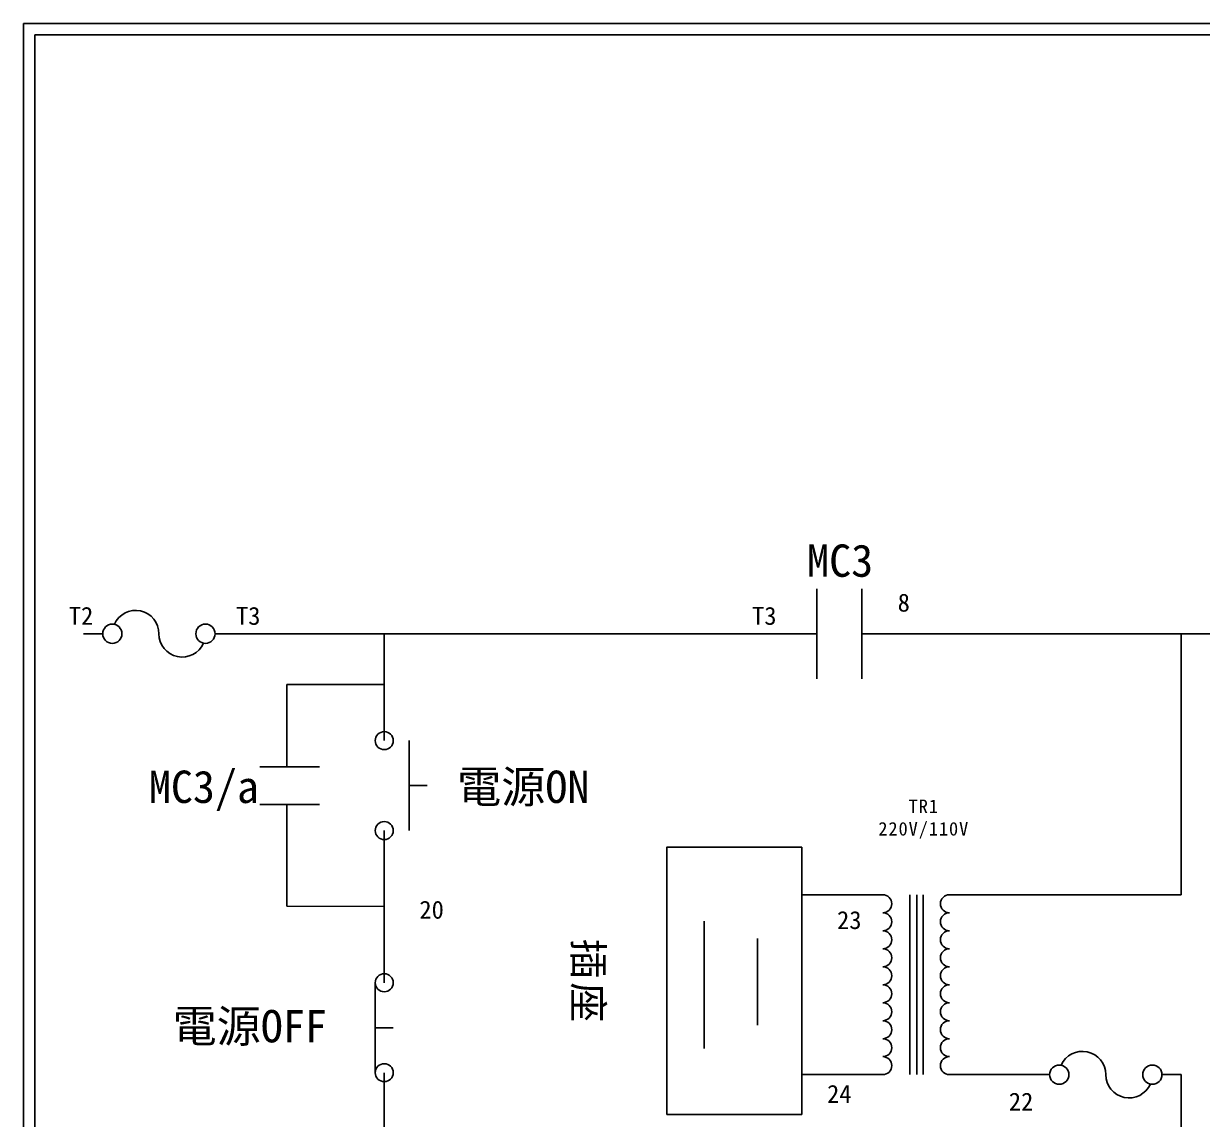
# Model space of a CAD drawing. Extents: x 10 to 297, y 3 to 207.
# Drawn here: x 10 to 141.1, y 85.1 to 207 of the extents above; entities that cross this region are included whole.
import ezdxf

# ---------------------------------------------------------------- set-up
doc = ezdxf.new("R2010")
doc.units = 0
doc.layers.get('0').update_dxf_attribs({"linetype": 'CONTINUOUS'})
doc.layers.add('圖框層', color=7, linetype='CONTINUOUS')
doc.layers.add('標尺寸層', color=3, linetype='CONTINUOUS')
doc.styles.add('STSL', font='kaiu.ttf')
doc.styles.add('標楷體', font='kaiu.ttf')

# ---------------------------------------------------------------- blocks, each defined once
blk = doc.blocks.new('FUSE')
at = {"color": 7}
for p, q in [((0, 0), (2.14, 0)), ((14.64, 0), (16.78, 0))]:
    blk.add_line(p, q, dxfattribs=at)
for centre in [(3.21, 0), (13.56, 0)]:
    blk.add_circle(centre, 1.07)
for centre, start, end in [((5.8, 0), 0, 156.116), ((10.98, 0), 180, 336.116)]:
    blk.add_arc(centre, 2.59, start, end, dxfattribs=at)

msp = doc.modelspace()

# ---------------------------------------------------------------- linework, layer by layer
for p, q in [((31.3, 139.12), (98.2, 139.12)), ((103.2, 139.12), (291.46, 139.12))]:
    msp.add_line(p, q)
at = {"layer": '圖框層', "color": 7}
for p, q in [((297, 206.97), (10, 206.97)), ((10, 3), (10, 206.97)), ((295.75, 205.72), (11.25, 205.72)), ((11.25, 4.25), (11.25, 205.72))]:
    msp.add_line(p, q, dxfattribs=at)
at = {"layer": '標尺寸層', "color": 7}
for p, q in [((98.2, 144.12), (98.2, 134.12)), ((103.2, 144.12), (103.2, 134.12)), ((50.1, 127.23), (50.1, 139.12)), ((138.72, 110.09), (138.72, 139.12)), ((39.26, 124.33), (39.26, 133.49)), ((39.26, 133.49), (50.1, 133.49)), ((52.89, 127.23), (52.89, 117.23)), ((39.26, 124.33), (36.26, 124.33)), ((39.26, 124.33), (42.9, 124.33)), ((52.89, 122.23), (54.89, 122.23)), ((39.26, 120.13), (36.26, 120.13)), ((39.26, 116.23), (39.26, 120.13)), ((39.26, 120.13), (42.9, 120.13)), ((50.1, 117.23), (50.1, 100.31)), ((39.26, 116.23), (39.26, 108.84)), ((39.26, 108.84), (50.1, 108.77)), ((105.53, 110.09), (96.52, 110.09)), ((108.55, 100.09), (108.55, 110.09)), ((109.32, 100.09), (109.32, 110.09)), ((110.04, 100.09), (110.04, 110.09)), ((112.94, 110.09), (138.72, 110.09)), ((85.67, 107.17), (85.67, 92.98)), ((91.59, 105.23), (91.59, 95.58)), ((49.1, 100.31), (49.1, 90.31)), ((108.55, 90.09), (108.55, 100.09)), ((109.32, 90.09), (109.32, 100.09)), ((110.04, 90.09), (110.04, 100.09)), ((49.1, 95.31), (51.1, 95.31)), ((50.1, 90.31), (50.1, 68.65)), ((105.53, 90.09), (96.52, 90.09)), ((112.94, 90.09), (124.09, 90.09)), ((138.72, 90.09), (138.72, 48.91)), ((96.52, 85.65), (81.51, 85.65))]:
    msp.add_line(p, q, dxfattribs=at)
msp.add_lwpolyline([(81.51, 85.65), (81.51, 115.37), (96.52, 115.37), (96.52, 85.65)], dxfattribs=at)
for centre in [(50.1, 127.23), (50.1, 117.23), (50.1, 100.31), (50.1, 90.31)]:
    msp.add_circle(centre, 1, dxfattribs=at)
for centre, start, end in [((105.53, 109.09), 270, 90), ((112.94, 109.09), 90, 270), ((105.53, 107.09), 270, 90), ((112.94, 107.09), 90, 270), ((105.53, 105.09), 270, 90), ((112.94, 105.09), 90, 270), ((105.53, 103.09), 270, 90), ((112.94, 103.09), 90, 270), ((105.53, 101.09), 270, 90), ((112.94, 101.09), 90, 270), ((105.53, 99.09), 270, 90), ((112.94, 99.09), 90, 270), ((105.53, 97.09), 270, 90), ((112.94, 97.09), 90, 270), ((105.53, 95.09), 270, 90), ((112.94, 95.09), 90, 270), ((105.53, 93.09), 270, 90), ((112.94, 93.09), 90, 270), ((105.53, 91.09), 270, 90), ((112.94, 91.09), 90, 270)]:
    msp.add_arc(centre, 1, start, end, dxfattribs=at)

# ---------------------------------------------------------------- block references
at = {"color": 7}
msp.add_blockref('FUSE', (16.66, 139.12), dxfattribs=at)
at = {"color": 7, "rotation": 180}
msp.add_blockref('FUSE', (138.72, 90.09), dxfattribs=at)

# ---------------------------------------------------------------- texts
at = {"color": 0, "insert": (110.09, 120.68), "char_height": 1.5, "width": 17.6312, "attachment_point": 2, "style": '標楷體'}
msp.add_mtext('\\pt4.875;{\\T1.1;TR1\\P220V/110V}', dxfattribs=at)
at = {"color": 0, "insert": (74.41, 100.34), "char_height": 3.25, "width": 24.1454, "attachment_point": 2, "rotation": 270, "style": '標楷體'}
msp.add_mtext('{\\T1.1;插座}', dxfattribs=at)
at = {"layer": '圖框層', "color": 4, "style": 'STSL'}
for s, height, p in [('MC3', 3.6, (97.12, 145.45)), ('8', 2, (107.19, 141.58)), ('T2', 2, (15.03, 140.11)), ('T3', 2, (33.62, 140.11)), ('T3', 2, (91, 140.11)), ('MC3/a', 3.6, (23.93, 120.3)), ('電源ON', 3.6, (58.2, 120.3)), ('20', 2, (54.01, 107.43)), ('23', 2, (100.45, 106.28)), ('電源OFF', 3.6, (26.56, 93.68)), ('24', 2, (99.34, 86.95)), ('22', 2, (119.55, 86.09))]:
    msp.add_text(s, height=height, dxfattribs=at).set_placement(p)

doc.saveas('drawing.dxf')
